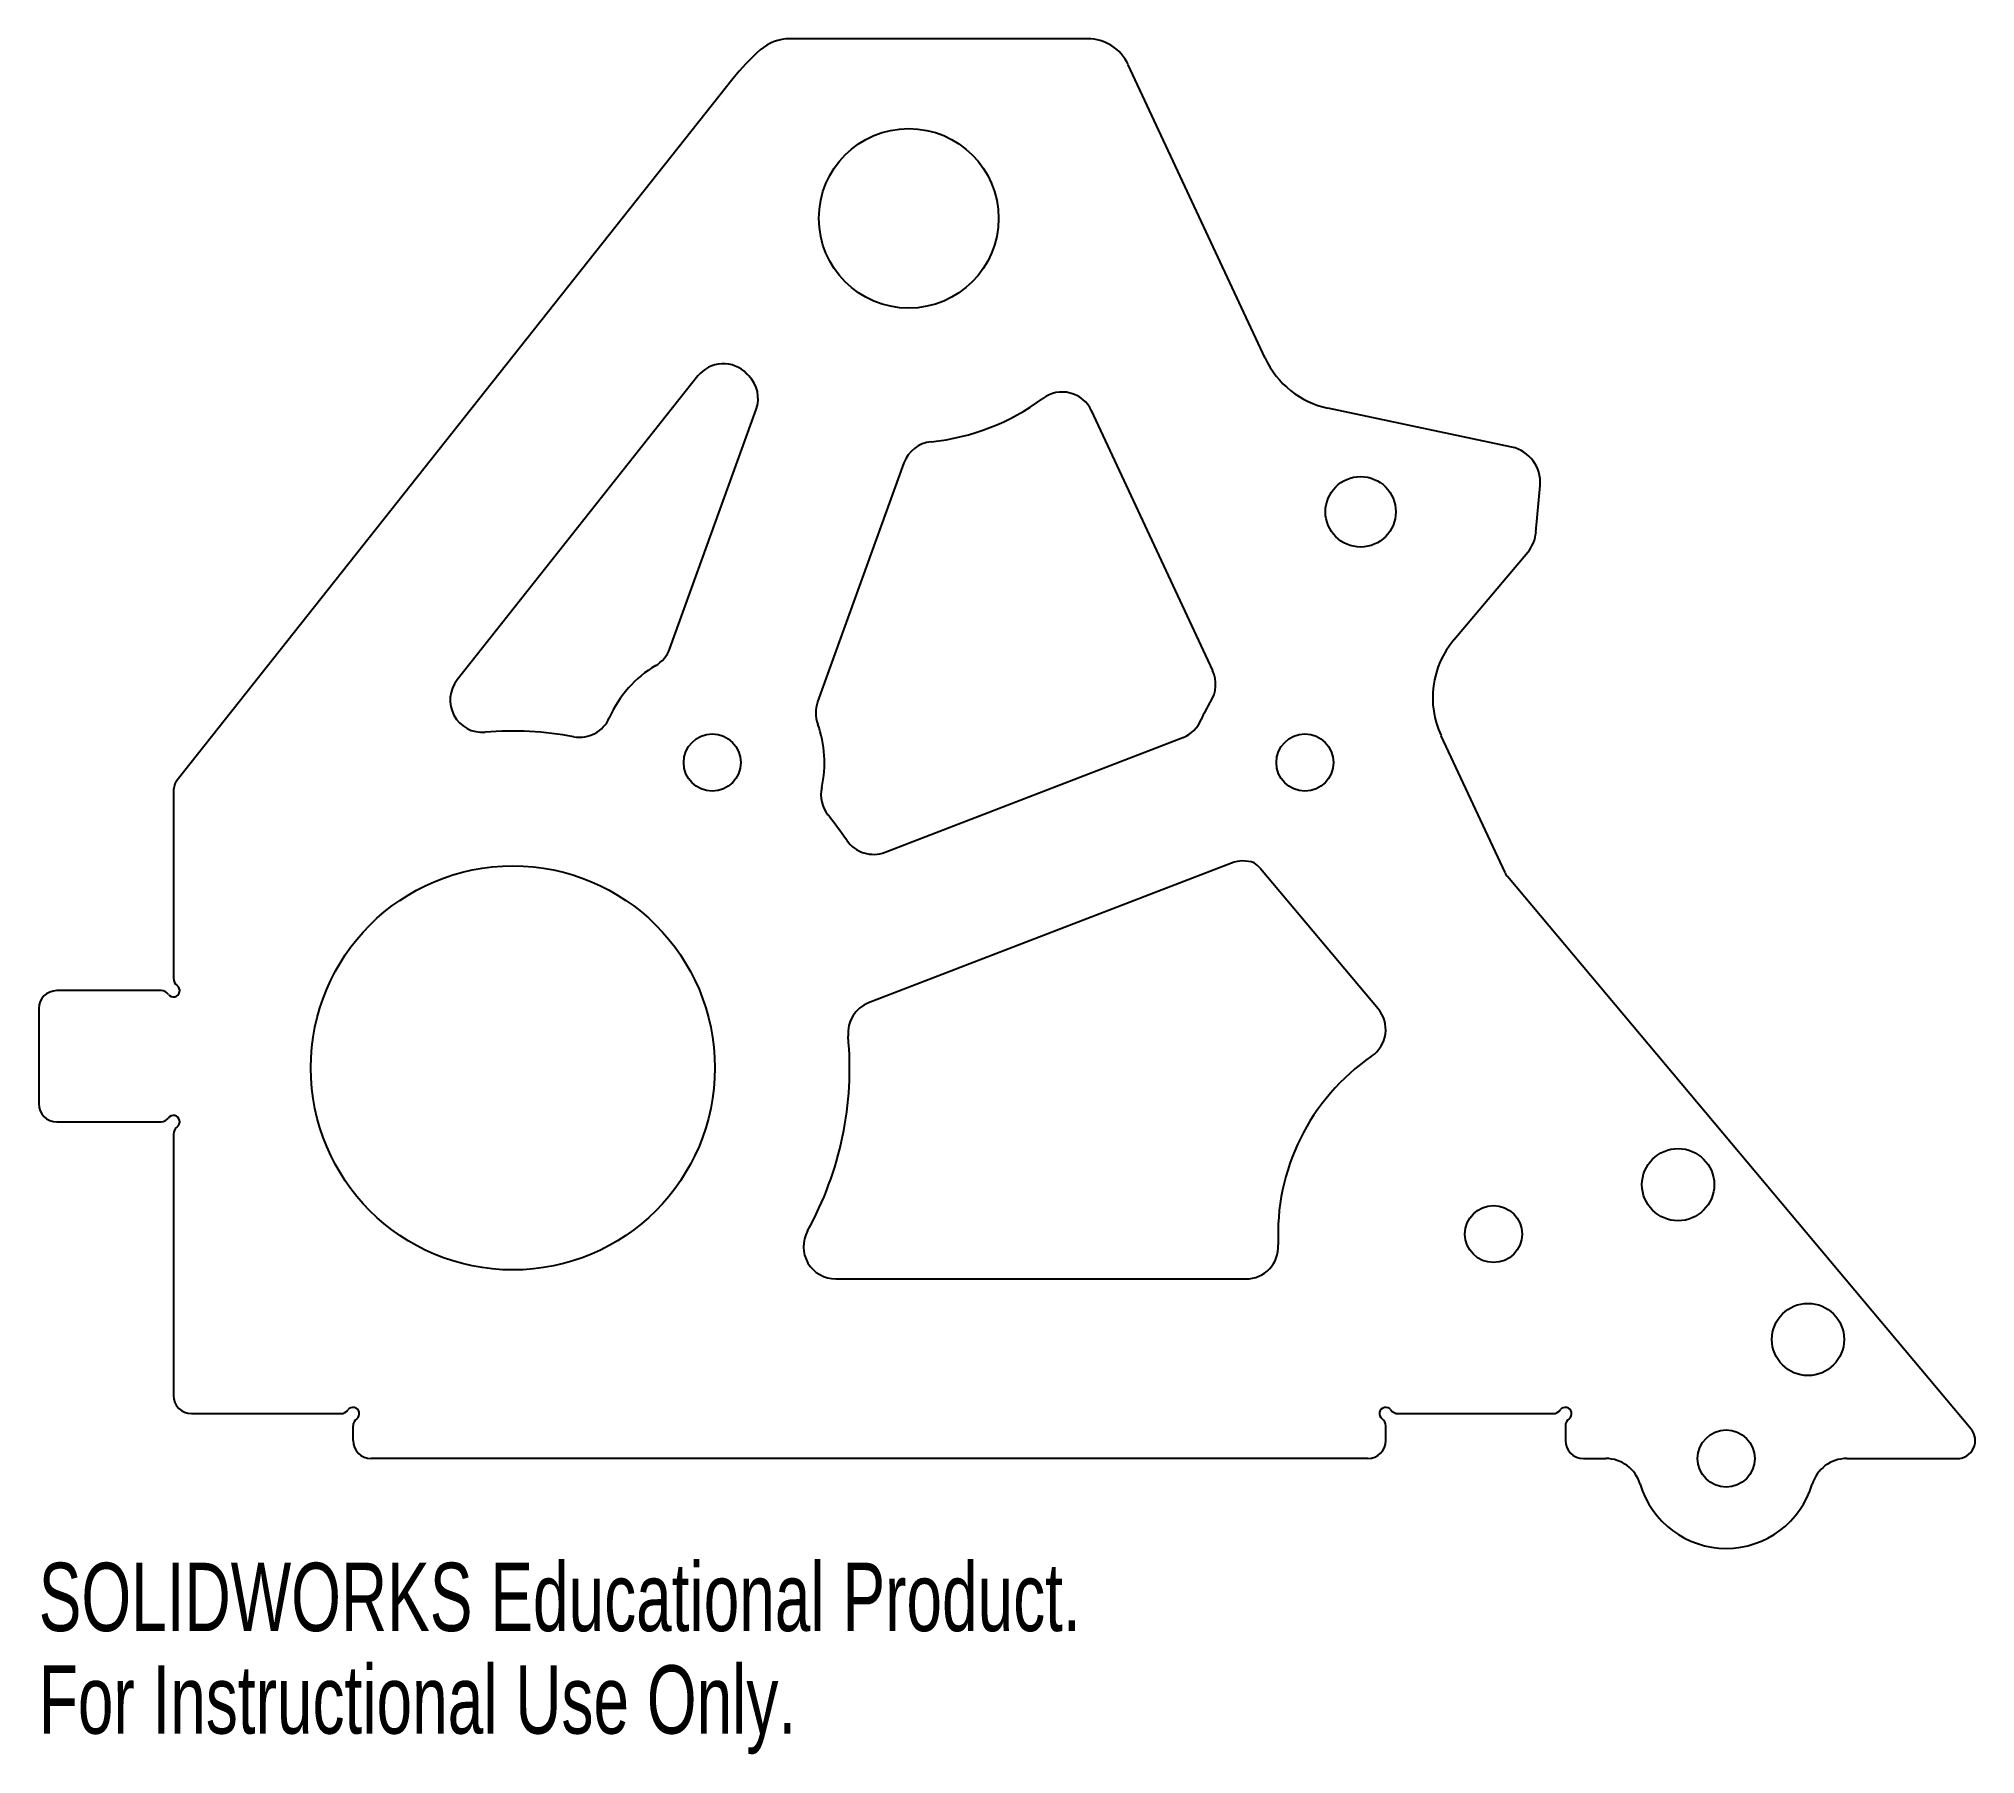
# Model space of a CAD drawing. Header units: inches. Extents: x 2.25 to 7.64, y -0.45 to 4.33.
import ezdxf

# ---------------------------------------------------------------- set-up
doc = ezdxf.new("R2010")
doc.units = ezdxf.units.IN
doc.header["$MEASUREMENT"] = 0
doc.styles.add('SLDTEXTSTYLE0', font='TXT', dxfattribs={"width": 0.7})

msp = doc.modelspace()

# ---------------------------------------------------------------- linework, layer by layer
at = {"color": 7, "linetype": 'Continuous', "lineweight": 25}
for p, q in [((5.1698, 4.3275), (4.3413, 4.3275)), ((4.1821, 4.2156), (2.6358, 2.2636)), ((5.6642, 3.438), (5.2831, 4.2553)), ((4.0852, 3.3887), (3.4148, 2.5424)), ((4.0069, 2.6297), (4.2472, 3.2952)), ((5.5181, 2.5683), (5.1806, 3.2921)), ((6.3507, 3.1907), (5.839, 3.2991)), ((4.6587, 3.1466), (4.4184, 2.4811)), ((6.4182, 2.9538), (6.4296, 3.0841)), ((6.1895, 2.654), (6.3951, 2.8981)), ((4.6062, 2.0629), (5.4355, 2.3826)), ((6.332, 2.006), (6.1542, 2.3873)), ((2.625, 2.2326), (2.625, 1.7119)), ((5.5704, 2.0327), (4.5604, 1.6434)), ((5.9788, 1.6269), (5.6517, 2.0167)), ((7.6294, 0.4571), (6.339, 1.995)), ((2.5906, 1.6775), (2.3, 1.6775)), ((2.25, 1.6275), (2.25, 1.3625)), ((2.3, 1.3125), (2.5906, 1.3125)), ((2.625, 1.2781), (2.625, 0.55)), ((4.4689, 0.875), (5.6109, 0.875)), ((2.675, 0.5), (3.0906, 0.5)), ((6.0344, 0.5), (6.4656, 0.5)), ((3.125, 0.425), (3.125, 0.4656)), ((6, 0.425), (6, 0.4656)), ((6.5, 0.4656), (6.5, 0.425)), ((5.95, 0.375), (3.175, 0.375)), ((6.55, 0.375), (6.6123, 0.375)), ((7.2831, 0.375), (7.5911, 0.375))]:
    msp.add_line(p, q, dxfattribs=at)
for centre, radius in [((4.672, 3.8275), 0.25), ((5.93, 3.0105), 0.098), ((4.125, 2.3125), 0.0795), ((5.775, 2.3125), 0.0795), ((3.5699, 1.4625), 0.5625), ((6.8138, 1.1374), 0.1005), ((6.3, 1), 0.0795), ((7.1754, 0.7065), 0.1005), ((6.9477, 0.375), 0.0795)]:
    msp.add_circle(centre, radius, dxfattribs=at)
for centre, radius, start, end in [((4.3413, 4.2025), 0.125, 90, 131.4096), ((5.1698, 4.2025), 0.125, 25, 90), ((4.672, 3.8275), 0.625, 131.4096, 141.6146), ((4.1558, 3.3328), 0.09, 43.7771, 141.6146), ((5.8908, 3.5437), 0.25, 205, 258.0357), ((4.672, 3.8275), 0.625, 223.7771, 224.5644), ((4.1626, 3.3258), 0.09, 340.1474, 44.5644), ((5.099, 3.254), 0.09, 25, 126.6714), ((4.672, 3.8275), 0.625, 275.7304, 306.6714), ((4.7434, 3.1161), 0.09, 95.7304, 160.1474), ((6.33, 3.0928), 0.1, 355, 78.0357), ((6.3186, 2.9625), 0.1, 319.8983, 355), ((6.3807, 2.493), 0.25, 139.8983, 205), ((3.9223, 2.6602), 0.09, 300.2399, 340.1474), ((3.4853, 2.4865), 0.09, 141.6146, 274.7207), ((4.125, 2.3125), 0.3125, 120.2399, 156.496), ((5.4365, 2.5303), 0.09, 327.2433, 25), ((4.5031, 2.4505), 0.09, 160.1474, 200.0549), ((5.775, 2.3125), 0.3125, 147.2433, 157.4941), ((3.7559, 2.473), 0.09, 259.57, 336.496), ((5.4032, 2.4666), 0.09, 291.08, 337.4941), ((3.5699, 1.4625), 0.9375, 79.57, 94.7207), ((4.125, 2.3125), 0.3125, 347.1546, 20.0549), ((2.675, 2.2326), 0.05, 141.6146, 180), ((4.5174, 2.223), 0.09, 167.1546, 218.7511), ((3.5699, 1.4625), 1.125, 34.2826, 38.7511), ((4.5738, 2.1469), 0.09, 214.2826, 291.08), ((5.6028, 1.9487), 0.09, 70.2241, 111.08), ((5.5828, 1.9589), 0.09, 40, 55.9163), ((6.3773, 2.0271), 0.05, 205, 220), ((2.3, 1.6275), 0.05, 90, 180), ((2.5906, 1.6525), 0.025, 36.0319, 90), ((2.625, 1.6775), 0.0175, 216.0319, 53.9681), ((2.65, 1.7119), 0.025, 180, 233.9681), ((4.5928, 1.5594), 0.09, 111.08, 185.4114), ((5.9098, 1.5691), 0.09, 304.4338, 40), ((3.5699, 1.4625), 0.9375, 331.0409, 5.4114), ((6.3, 1), 0.6, 124.4338, 182.9076), ((2.3, 1.3625), 0.05, 180, 270), ((2.5906, 1.3375), 0.025, 270, 323.9681), ((2.625, 1.3125), 0.0175, 306.0319, 143.9681), ((2.65, 1.2781), 0.025, 126.0319, 180), ((4.4689, 0.965), 0.09, 151.0409, 270), ((5.6109, 0.965), 0.09, 270, 2.9076), ((2.675, 0.55), 0.05, 180, 270), ((3.0906, 0.525), 0.025, 270, 323.9681), ((3.125, 0.5), 0.0175, 306.0319, 143.9681), ((3.15, 0.4656), 0.025, 126.0319, 180), ((6, 0.5), 0.0175, 36.0319, 233.9681), ((5.975, 0.4656), 0.025, 0, 53.9681), ((6.0344, 0.525), 0.025, 216.0319, 270), ((6.4656, 0.525), 0.025, 270, 323.9681), ((6.5, 0.5), 0.0175, 306.0319, 143.9681), ((6.525, 0.4656), 0.025, 126.0319, 180), ((7.5911, 0.425), 0.05, 270, 40), ((3.175, 0.425), 0.05, 180, 270), ((5.95, 0.425), 0.05, 270, 0), ((6.55, 0.425), 0.05, 180, 270), ((6.6123, 0.275), 0.1, 16.6015, 90), ((7.2831, 0.275), 0.1, 90, 163.3985), ((6.9477, 0.375), 0.25, 196.6015, 343.3985)]:
    msp.add_arc(centre, radius, start, end, dxfattribs=at)

# ---------------------------------------------------------------- texts
at = {"color": 7, "linetype": 'Continuous', "char_height": 0.1903, "attachment_point": 1, "style": 'SLDTEXTSTYLE0'}
for s, insert in [('SOLIDWORKS Educational Product.', (2.25, 0.0849)), ('For Instructional Use Only.', (2.25, -0.2006))]:
    msp.add_mtext(s, dxfattribs=dict(at, insert=insert))

doc.saveas('drawing.dxf')
